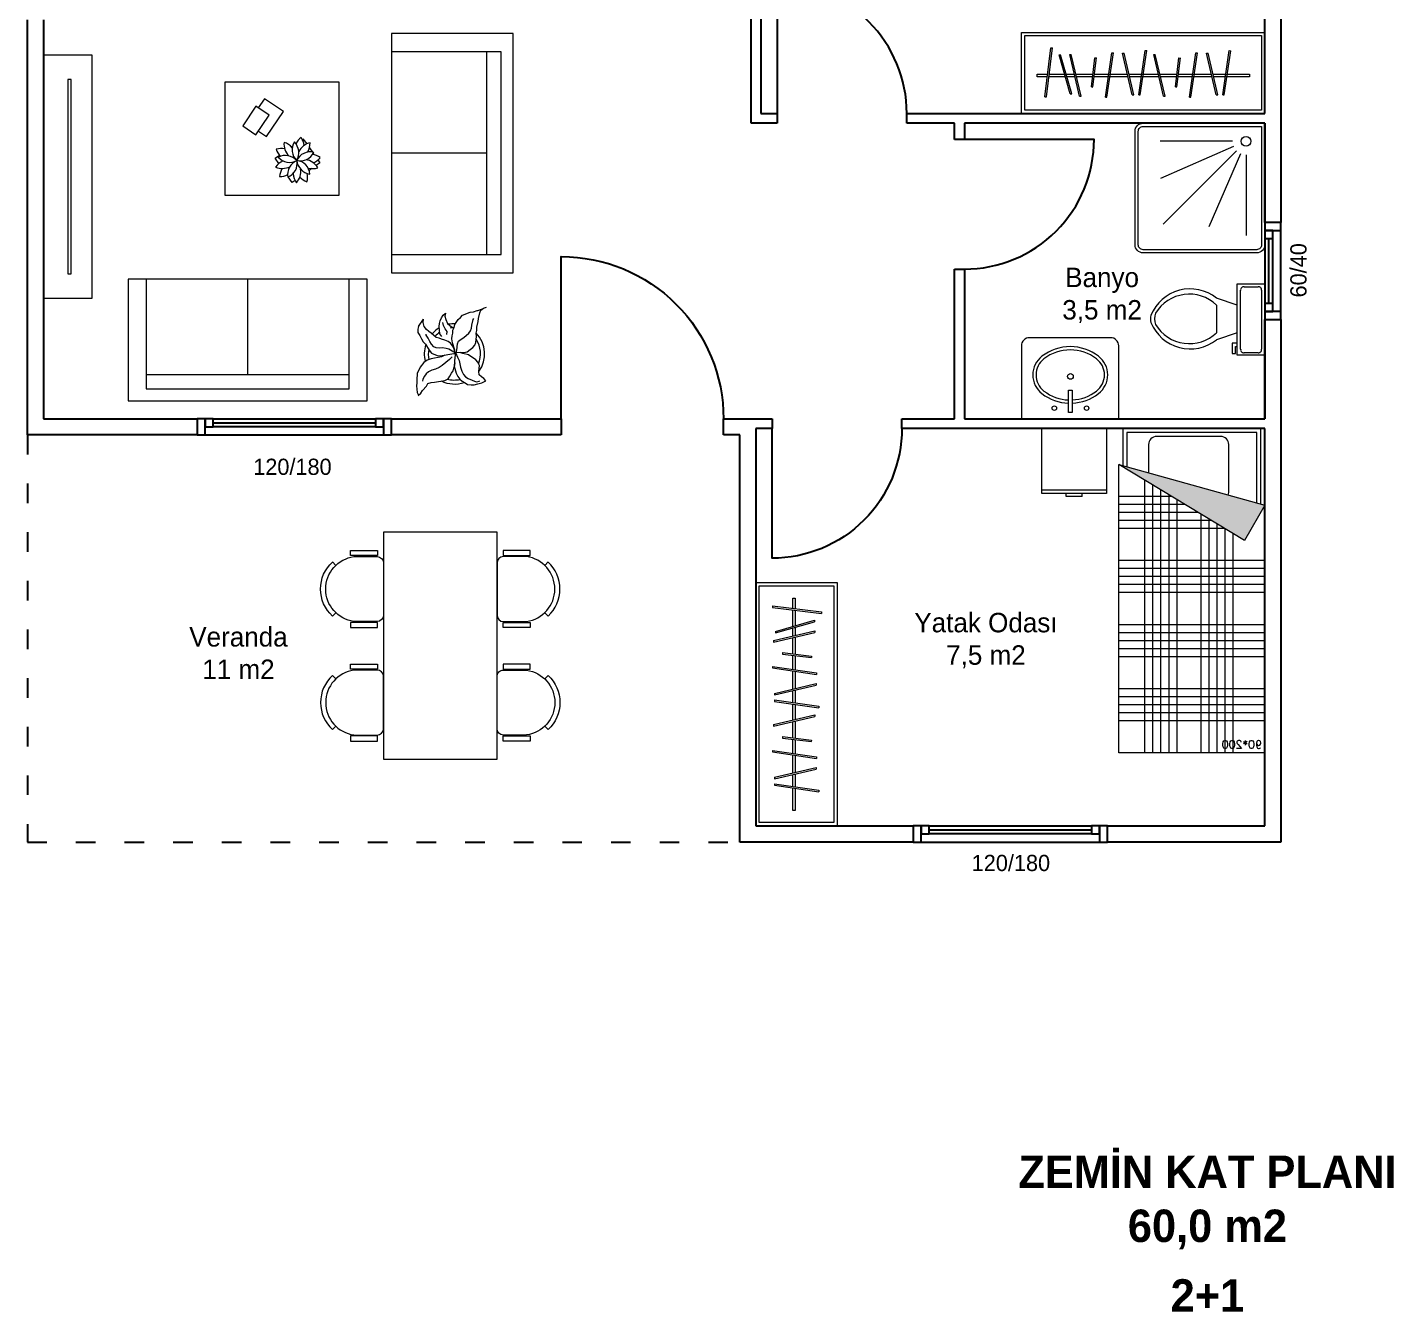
# Model space of a CAD drawing. Header units: metres. Extents: x 3929 to 4821, y 3860 to 5236.
# Drawn here: x 3978 to 4821, y 3860 to 4652 of the extents above; entities that cross this region are included whole.
import ezdxf

# ---------------------------------------------------------------- set-up
doc = ezdxf.new("R2010")
doc.units = ezdxf.units.M
doc.linetypes.add('ACAD_ISO03W100', pattern=[30, 12, -18])
doc.layers.add('Kapı', color=154, linetype='Continuous', true_color=0x0c4697)
doc.layers.add('Pencere', color=141, linetype='Continuous')
doc.layers.add('Veranda', color=31, linetype='Continuous')
doc.layers.add('tefris', color=8, linetype='Continuous', lineweight=5)
doc.layers.add('tefriş', color=8, linetype='Continuous', lineweight=0)
doc.styles.add('ROMANS', font='romans.shx')

# ---------------------------------------------------------------- blocks, each defined once
blk = doc.blocks.new('fewfe-flat-1')
at = {"layer": 'tefriş'}
for p, q in [((6.2, 30), (-14.8, 30)), ((-14.8, 30), (-14.8, 26)), ((-14.8, 26), (6.2, 26)), ((3.5, 25.3), (-14.5, 25.3)), ((6.2, 26), (6.2, 30)), ((-19.5, 20.3), (-19.5, -20.3)), ((17.7, 18.4), (20.3, 21.1)), ((17.7, -18.4), (20.3, -21.1)), ((-14.8, -26), (6.2, -26)), ((-14.8, -30), (-14.8, -26)), ((6.2, -30), (-14.8, -30)), ((-14.5, -25.3), (-7.9, -25.3)), ((-7.9, -25.3), (3.5, -25.3)), ((6.2, -26), (6.2, -30))]:
    blk.add_line(p, q, dxfattribs=at)
for centre, radius, start, end in [((-14.5, 20.3), 5, 90, 180), ((0, 0), 25.5, 277.8799, 82.1201), ((0.9, 0), 28.6, 312.6634, 47.3366), ((-14.5, -20.3), 5, 180, 270)]:
    blk.add_arc(centre, radius, start, end, dxfattribs=at)
blk = doc.blocks.new('Bed-30')
blk.add_hatch(color=252).paths.add_polyline_path([(221801.38, -153262.59), (221711.38, -153287.73), (221723.95, -153309.5)])
for p, q in [((221713.85, -153287.07), (221713.85, -153240.37)), ((221713.85, -153240.37), (221798.91, -153240.37)), ((221798.91, -153240.37), (221798.91, -153263.28)), ((221801.38, -153262.59), (221711.38, -153287.73)), ((221801.38, -153440.37), (221801.38, -153262.59)), ((221711.38, -153287.73), (221711.38, -153440.37)), ((221711.38, -153440.37), (221801.38, -153440.37))]:
    blk.add_line(p, q)
at = {"linetype": 'Continuous'}
for p, q in [((221808.91, -153240.37), (221808.91, -153280.37)), ((221848.91, -153240.37), (221808.91, -153240.37)), ((221848.91, -153280.37), (221848.91, -153240.37)), ((221808.91, -153278.37), (221848.91, -153278.37)), ((221808.91, -153280.37), (221848.91, -153280.37)), ((221823.91, -153282.37), (221823.91, -153280.37)), ((221833.91, -153282.37), (221833.91, -153280.37)), ((221823.91, -153282.37), (221833.91, -153282.37))]:
    blk.add_line(p, q, dxfattribs=at)
at = {"color": 251}
for p, q in [((221775.58, -153278.22), (221775.58, -153440.37)), ((221780.52, -153275.23), (221780.52, -153440.37)), ((221785.46, -153272.24), (221785.46, -153440.37)), ((221765.7, -153284.21), (221765.7, -153440.37)), ((221770.64, -153281.21), (221770.64, -153440.37)), ((221745.95, -153296.17), (221745.95, -153440.37)), ((221750.89, -153293.18), (221750.89, -153440.37)), ((221731.13, -153305.36), (221731.13, -153440.37)), ((221736.07, -153302.16), (221736.07, -153440.37)), ((221741.01, -153299.17), (221741.01, -153440.37))]:
    blk.add_line(p, q, dxfattribs=at)
at = {"color": 252}
for p, q in [((221760.63, -153287.28), (221801.38, -153287.28)), ((221768.78, -153282.34), (221801.38, -153282.34)), ((221744.33, -153297.16), (221801.38, -153297.16)), ((221752.48, -153292.22), (221801.38, -153292.22)), ((221736.18, -153302.1), (221801.38, -153302.1)), ((221711.38, -153321.85), (221801.38, -153321.85)), ((221711.38, -153326.79), (221801.38, -153326.79)), ((221711.38, -153331.72), (221801.38, -153331.72)), ((221711.38, -153336.66), (221801.38, -153336.66)), ((221711.38, -153341.6), (221801.38, -153341.6)), ((221711.38, -153361.35), (221801.38, -153361.35)), ((221711.38, -153366.29), (221801.38, -153366.29)), ((221711.38, -153371.23), (221801.38, -153371.23)), ((221711.38, -153376.17), (221801.38, -153376.17)), ((221711.38, -153381.11), (221801.38, -153381.11)), ((221711.38, -153400.86), (221801.38, -153400.86)), ((221711.38, -153405.8), (221801.38, -153405.8)), ((221711.38, -153410.74), (221801.38, -153410.74)), ((221711.38, -153415.68), (221801.38, -153415.68)), ((221711.38, -153420.61), (221801.38, -153420.61))]:
    blk.add_line(p, q, dxfattribs=at)
for points in [[(221716.32, -153286.41), (221716.32, -153242.84), (221796.44, -153242.84), (221796.44, -153263.97)], [(221711.38, -153287.73), (221723.95, -153309.5), (221801.38, -153262.59)]]:
    blk.add_lwpolyline(points)
blk.add_lwpolyline([(221733.86, -153281.45, -0.081443), (221733.6, -153279.87), (221733.6, -153250.24, -0.414214), (221738.54, -153245.3), (221778.05, -153245.3, -0.414214), (221782.99, -153250.24), (221782.99, -153267.73)], format="xyb")
at = {"layer": 'Defpoints', "linetype": 'Continuous', "style": 'ROMANS'}
blk.add_text('90*200', height=4.987, dxfattribs=at).set_placement((221713.13, -153437.69))
blk = doc.blocks.new('tjykuıku')
at = {"layer": 'tefris', "lineweight": 0}
for p, q in [((5407.15, 6429.36), (5376.94, 6425.68)), ((5407.15, 6428.44), (5376.94, 6424.76)), ((5405.31, 6413.7), (5381.23, 6420.61)), ((5405.31, 6412.78), (5381.23, 6419.69)), ((5406.69, 6408.02), (5381.08, 6414.01)), ((5406.69, 6407.1), (5381.08, 6413.09)), ((5401.02, 6400.66), (5383.23, 6398.51)), ((5401.02, 6399.74), (5383.23, 6397.59)), ((5407.3, 6392.06), (5380.01, 6388.07)), ((5407.3, 6391.14), (5380.01, 6387.15)), ((5405.92, 6375.49), (5380.31, 6381.47)), ((5405.92, 6374.56), (5380.31, 6380.55)), ((5405.92, 6371.49), (5378.63, 6367.5)), ((5405.92, 6370.57), (5378.63, 6366.58)), ((5406.69, 6356.25), (5381.08, 6362.24)), ((5406.69, 6355.33), (5381.08, 6361.31)), ((5401.02, 6348.88), (5383.23, 6346.73)), ((5401.02, 6347.96), (5383.23, 6345.81)), ((5407.3, 6340.29), (5380.01, 6336.3)), ((5407.3, 6339.37), (5380.01, 6335.37)), ((5405.92, 6323.71), (5380.31, 6329.7)), ((5405.92, 6322.79), (5380.31, 6328.77)), ((5405.92, 6319.72), (5378.63, 6315.73)), ((5405.92, 6318.8), (5378.76, 6314.83))]:
    blk.add_line(p, q, dxfattribs=at)
at = {"layer": 'tefris', "lineweight": 0, "ltscale": 50}
for p, q in [((5407.15, 6429.36), (5407.15, 6428.44)), ((5376.94, 6425.68), (5377.05, 6424.77)), ((5381.23, 6420.61), (5381.23, 6419.69)), ((5381.08, 6414.01), (5381.08, 6413.09)), ((5405.31, 6413.7), (5405.31, 6412.78)), ((5406.69, 6408.02), (5406.69, 6407.1)), ((5383.23, 6398.51), (5383.23, 6397.59)), ((5401.02, 6400.66), (5401.13, 6399.75)), ((5380.01, 6388.07), (5380.01, 6387.15)), ((5407.3, 6392.06), (5407.3, 6391.14)), ((5380.31, 6381.47), (5380.31, 6380.55)), ((5405.92, 6375.49), (5405.92, 6374.56)), ((5405.92, 6371.49), (5405.92, 6370.57)), ((5378.63, 6367.5), (5378.63, 6366.58)), ((5381.08, 6362.24), (5381.08, 6361.31)), ((5406.69, 6356.25), (5406.69, 6355.33)), ((5383.23, 6346.73), (5383.34, 6345.82)), ((5401.02, 6348.88), (5401.02, 6347.96)), ((5380.01, 6336.3), (5380.14, 6335.39)), ((5407.3, 6340.29), (5407.3, 6339.37)), ((5380.31, 6329.7), (5380.31, 6328.77)), ((5405.92, 6323.71), (5405.92, 6322.79)), ((5405.92, 6319.72), (5405.92, 6318.8)), ((5378.63, 6315.73), (5378.76, 6314.83))]:
    blk.add_line(p, q, dxfattribs=at)
at = {"layer": 'tefris'}
for points in [[(5417.45, 6293.81), (5417.45, 6443.81), (5367.45, 6443.81), (5367.45, 6293.81)], [(5415.45, 6295.81), (5415.45, 6441.81), (5369.45, 6441.81), (5369.45, 6295.81)]]:
    blk.add_lwpolyline(points, close=True, dxfattribs=at)
at = {"layer": 'tefris', "lineweight": 0}
for points in [[(5394.79, 6427.85), (5394.79, 6434.11), (5393.27, 6434.11), (5393.27, 6427.67)], [(5393.27, 6426.75), (5393.27, 6417.16)], [(5394.79, 6416.72), (5394.79, 6426.93)], [(5393.27, 6416.24), (5393.27, 6411.16)], [(5394.79, 6410.81), (5394.79, 6415.8)], [(5393.27, 6410.24), (5393.27, 6399.72)], [(5394.79, 6399.91), (5394.79, 6409.89)], [(5393.27, 6398.8), (5393.27, 6390.01)], [(5394.79, 6390.23), (5394.79, 6398.98)], [(5393.27, 6389.09), (5393.27, 6378.44)], [(5394.79, 6378.09), (5394.79, 6389.31)], [(5393.27, 6377.52), (5393.27, 6369.64)], [(5394.79, 6369.87), (5394.79, 6377.17)], [(5393.27, 6368.72), (5393.27, 6359.39)], [(5394.79, 6359.03), (5394.79, 6368.95)], [(5393.27, 6358.47), (5393.27, 6347.95)], [(5394.79, 6348.13), (5394.79, 6358.11)], [(5393.27, 6347.02), (5393.27, 6338.23)], [(5394.79, 6338.46), (5394.79, 6347.21)], [(5393.27, 6337.31), (5393.27, 6326.67)], [(5394.79, 6326.31), (5394.79, 6337.54)], [(5393.27, 6325.75), (5393.27, 6317.87)], [(5394.79, 6318.09), (5394.79, 6325.39)], [(5393.27, 6316.95), (5393.27, 6303.27), (5394.79, 6303.27), (5394.79, 6317.17)]]:
    blk.add_lwpolyline(points, dxfattribs=at)
blk = doc.blocks.new('hhnty4hty')
at = {"layer": 'tefris', "lineweight": 0}
for p, q in [((5238.32, 6743.36), (5234.64, 6773.57)), ((5239.25, 6743.36), (5235.56, 6773.57)), ((5128.68, 6744.58), (5124.71, 6771.75)), ((5129.6, 6744.58), (5125.61, 6771.88)), ((5132.67, 6744.58), (5138.66, 6770.19)), ((5133.59, 6744.58), (5139.58, 6770.19)), ((5149.25, 6743.2), (5145.26, 6770.5)), ((5150.17, 6743.2), (5146.18, 6770.5)), ((5157.85, 6749.49), (5155.7, 6767.28)), ((5158.77, 6749.49), (5156.62, 6767.28)), ((5165.21, 6743.82), (5171.2, 6769.43)), ((5166.13, 6743.82), (5172.12, 6769.43)), ((5180.46, 6744.58), (5176.47, 6771.88)), ((5181.38, 6744.58), (5177.39, 6771.88)), ((5184.45, 6744.58), (5190.44, 6770.19)), ((5185.37, 6744.58), (5191.36, 6770.19)), ((5201.03, 6743.2), (5197.04, 6770.5)), ((5201.95, 6743.2), (5197.96, 6770.5)), ((5209.62, 6749.49), (5207.47, 6767.28)), ((5210.54, 6749.49), (5208.39, 6767.28)), ((5216.99, 6743.82), (5222.98, 6769.43)), ((5217.91, 6743.82), (5223.9, 6769.43)), ((5222.67, 6745.2), (5229.58, 6769.27)), ((5223.59, 6745.2), (5230.5, 6769.27))]:
    blk.add_line(p, q, dxfattribs=at)
at = {"layer": 'tefris', "lineweight": 0, "ltscale": 50}
for p, q in [((5235.56, 6773.57), (5234.65, 6773.46)), ((5125.61, 6771.88), (5124.71, 6771.75)), ((5139.58, 6770.19), (5138.66, 6770.19)), ((5146.18, 6770.5), (5145.28, 6770.37)), ((5156.62, 6767.28), (5155.71, 6767.17)), ((5172.12, 6769.43), (5171.2, 6769.43)), ((5177.39, 6771.88), (5176.47, 6771.88)), ((5191.36, 6770.19), (5190.44, 6770.19)), ((5197.96, 6770.5), (5197.04, 6770.5)), ((5208.39, 6767.28), (5207.47, 6767.28)), ((5223.9, 6769.43), (5222.98, 6769.43)), ((5230.5, 6769.27), (5229.58, 6769.27)), ((5158.77, 6749.49), (5157.85, 6749.49)), ((5210.54, 6749.49), (5209.64, 6749.38)), ((5129.6, 6744.58), (5128.68, 6744.58)), ((5133.59, 6744.58), (5132.67, 6744.58)), ((5150.17, 6743.2), (5149.25, 6743.2)), ((5166.13, 6743.82), (5165.21, 6743.82)), ((5181.38, 6744.58), (5180.46, 6744.58)), ((5185.37, 6744.58), (5184.45, 6744.58)), ((5201.95, 6743.2), (5201.03, 6743.2)), ((5217.91, 6743.82), (5216.99, 6743.82)), ((5223.59, 6745.2), (5222.67, 6745.2)), ((5239.25, 6743.36), (5238.32, 6743.36))]:
    blk.add_line(p, q, dxfattribs=at)
at = {"layer": 'tefris'}
for points in [[(5103.7, 6733.06), (5253.7, 6733.06), (5253.7, 6783.06), (5103.7, 6783.06)], [(5105.7, 6735.06), (5251.7, 6735.06), (5251.7, 6781.06), (5105.7, 6781.06)]]:
    blk.add_lwpolyline(points, close=True, dxfattribs=at)
at = {"layer": 'tefris', "lineweight": 0}
for points in [[(5126.83, 6757.24), (5113.16, 6757.24), (5113.16, 6755.72), (5127.05, 6755.72)], [(5135.63, 6757.24), (5127.75, 6757.24)], [(5147.2, 6757.24), (5136.55, 6757.24)], [(5156.91, 6757.24), (5148.12, 6757.24)], [(5168.35, 6757.24), (5157.83, 6757.24)], [(5178.61, 6757.24), (5169.27, 6757.24)], [(5187.41, 6757.24), (5179.53, 6757.24)], [(5198.97, 6757.24), (5188.33, 6757.24)], [(5208.69, 6757.24), (5199.9, 6757.24)], [(5220.13, 6757.24), (5209.61, 6757.24)], [(5226.12, 6757.24), (5221.05, 6757.24)], [(5236.63, 6757.24), (5227.04, 6757.24)], [(5237.74, 6755.72), (5243.99, 6755.72), (5243.99, 6757.24), (5237.55, 6757.24)], [(5127.98, 6755.72), (5135.28, 6755.72)], [(5136.2, 6755.72), (5147.42, 6755.72)], [(5148.34, 6755.72), (5157.09, 6755.72)], [(5158.01, 6755.72), (5168, 6755.72)], [(5168.92, 6755.72), (5178.83, 6755.72)], [(5179.75, 6755.72), (5187.05, 6755.72)], [(5187.97, 6755.72), (5199.2, 6755.72)], [(5200.12, 6755.72), (5208.87, 6755.72)], [(5209.79, 6755.72), (5219.77, 6755.72)], [(5220.69, 6755.72), (5225.69, 6755.72)], [(5226.61, 6755.72), (5236.82, 6755.72)]]:
    blk.add_lwpolyline(points, dxfattribs=at)
blk = doc.blocks.new('saksı masa')
at = {"lineweight": 0, "elevation": 51.05}
for points in [[(42694.75, -80314.18), (42694.75, -80310.89), (42697.47, -80310.89)], [(42704.69, -80310.89), (42705.39, -80310.89)], [(42707.48, -80310.89), (42707.68, -80310.89)], [(42711.37, -80310.89), (42711.83, -80310.89), (42711.83, -80314.14)], [(42694.75, -80321.82), (42694.75, -80321.17)], [(42696.49, -80325.76), (42694.75, -80325.76), (42694.75, -80322.39)], [(42711.83, -80316.55), (42711.83, -80319.15)], [(42711.83, -80319.94), (42711.83, -80320.88)], [(42706.79, -80325.76), (42705.15, -80325.76)], [(42711.83, -80323.95), (42711.83, -80325.76), (42709.54, -80325.76)]]:
    blk.add_lwpolyline(points, dxfattribs=at)
at = {"linetype": 'ByBlock', "lineweight": 0}
for centre, radius, start, end in [((42704.6, -80309.85, 51.05), 7.21, 160.75243, 194.49137), ((42693.42, -80318.19, 51.05), 11.57, 46.64859, 67.78949), ((42709.49, -80312.53, 51.05), 8.58, 139.39871, 188.8676), ((42695.53, -80312.53, 51.05), 9.31, 6.50685, 36.8699), ((42695.37, -80323.47, 51.05), 9.31, 78.50685, 108.8699), ((42699.68, -80310.19, 51.05), 8.58, 211.3987, 260.8676), ((42703.62, -80310.85, 51.05), 7.29, 183.75273, 264.95532), ((42695.13, -80319.14, 51.05), 7.91, 7.48413, 81.22392), ((42710.08, -80316.48, 51.05), 7.29, 111.75273, 192.95532), ((42699.57, -80310.97, 51.05), 7.91, 295.48413, 9.22392), ((42710.3, -80322.58, 51.05), 8.58, 67.3987, 116.8676), ((42711.33, -80317.1, 51.05), 7.21, 88.75243, 122.49137), ((42705.99, -80309.31, 51.05), 9.31, 294.50685, 324.8699), ((42699.95, -80309.05, 51.05), 11.57, 334.64859, 355.78948), ((42700.09, -80327.22, 51.05), 11.57, 118.64859, 139.78948), ((42695.62, -80314.01, 51.05), 7.21, 232.75243, 266.49137), ((42701.53, -80325.89, 51.05), 7.91, 79.48413, 153.22392), ((42696.27, -80315.26, 51.05), 7.29, 255.75273, 336.95532), ((42705.72, -80327, 51.05), 9.31, 150.50685, 180.8699), ((42709.93, -80321.89, 51.05), 7.91, 151.48413, 225.22392), ((42706.73, -80324.36, 51.05), 7.29, 39.75273, 120.95532), ((42708.71, -80312.67, 51.05), 7.91, 223.48413, 297.22392), ((42698.19, -80323.61, 51.05), 7.29, 327.75273, 48.95532), ((42700.99, -80326.46, 51.05), 8.58, 355.3987, 44.8676), ((42706.52, -80325.75, 51.05), 7.21, 16.75243, 50.49137), ((42694.42, -80318.8, 51.05), 8.58, 283.3987, 332.8676), ((42710.75, -80323.67, 51.05), 11.57, 190.64859, 211.78949), ((42696.81, -80323.84, 51.05), 7.21, 304.75243, 338.49137), ((42712.28, -80318.25, 51.05), 9.31, 222.50685, 252.8699), ((42710.66, -80312.44, 51.05), 11.57, 262.64859, 283.78949)]:
    blk.add_arc(centre, radius, start, end, dxfattribs=at)
blk = doc.blocks.new('bdvxxvxv')
at = {"layer": 'tefris'}
blk.add_lwpolyline([(0, 0), (0, -70), (-70, -70), (-70, 0)], close=True, dxfattribs=at)
at = {"layer": 'tefris', "lineweight": 0}
blk.add_lwpolyline([(-42.93, -20.54), (-51.11, -14.99), (-59.28, -27.02), (-51.1, -32.57)], close=True, dxfattribs=at)
blk.add_lwpolyline([(-49.57, -30.31), (-44.7, -33.61), (-34.23, -18.18), (-45.81, -10.32), (-49.65, -15.98)], dxfattribs=at)
at = {"layer": 'tefris', "lineweight": 0, "xscale": 1.224867259940718, "yscale": 1.224867259940718, "zscale": 1.224867259940718, "rotation": 35.0720247064212}
blk.add_blockref('saksı masa', (-99363.46, 50412.92, -62.52), dxfattribs=at)

msp = doc.modelspace()

# ---------------------------------------------------------------- linework, layer by layer
at = {"lineweight": 25}
for p, q in [((4424.32, 4592.76), (4424.32, 4902.51)), ((4430.32, 4902.51), (4430.32, 4598.76)), ((4741.07, 4598.76), (4741.07, 4690.63)), ((4751.07, 4690.63), (4751.07, 4531.63)), ((3978.07, 4400.51), (3978.07, 4656.51)), ((3988.07, 4656.51), (3988.07, 4410.51)), ((4440.32, 4592.76), (4424.32, 4592.76)), ((4430.32, 4598.76), (4440.32, 4598.76)), ((4440.32, 4598.76), (4440.32, 4592.76)), ((4520.32, 4592.76), (4520.32, 4598.76)), ((4520.32, 4598.76), (4549.82, 4598.76)), ((4549.82, 4592.76), (4520.32, 4592.76)), ((4549.82, 4598.76), (4741.07, 4598.76)), ((4549.82, 4582.76), (4549.82, 4592.76)), ((4741.07, 4592.76), (4555.82, 4592.76)), ((4555.82, 4592.76), (4555.82, 4582.76)), ((4741.07, 4592.76), (4741.07, 4531.63)), ((4741.07, 4531.63), (4741.07, 4592.76)), ((4555.82, 4582.76), (4549.82, 4582.76)), ((4751.07, 4531.63), (4741.07, 4531.63)), ((4549.82, 4410.51), (4549.82, 4502.76)), ((4549.82, 4502.76), (4555.82, 4502.76)), ((4555.82, 4502.76), (4555.82, 4410.51)), ((4741.07, 4471.63), (4751.07, 4471.63)), ((4741.07, 4410.51), (4741.07, 4471.63)), ((4741.07, 4471.63), (4741.07, 4410.51)), ((4751.07, 4471.63), (4751.07, 4149.51)), ((3988.07, 4410.51), (4082.69, 4410.51)), ((4082.69, 4410.51), (4082.69, 4400.51)), ((4202.69, 4400.51), (4202.69, 4410.51)), ((4202.69, 4410.51), (4307.32, 4410.51)), ((4307.32, 4410.51), (4307.32, 4400.51)), ((4407.32, 4400.51), (4407.32, 4410.51)), ((4417.32, 4410.51), (4437.32, 4410.51)), ((4437.32, 4410.51), (4437.32, 4404.51)), ((4517.32, 4404.51), (4517.32, 4410.51)), ((4517.32, 4410.51), (4549.82, 4410.51)), ((4555.82, 4410.51), (4741.07, 4410.51)), ((4082.69, 4400.51), (3978.07, 4400.51)), ((4307.32, 4400.51), (4202.69, 4400.51)), ((4417.32, 4400.51), (4407.32, 4400.51)), ((4417.32, 4149.51), (4417.32, 4400.51)), ((4437.32, 4404.51), (4427.32, 4404.51)), ((4427.32, 4404.51), (4427.32, 4159.51)), ((4741.07, 4404.51), (4517.32, 4404.51)), ((4741.07, 4159.51), (4741.07, 4404.51)), ((4427.32, 4159.51), (4524.19, 4159.51)), ((4524.19, 4159.51), (4524.19, 4149.51)), ((4644.19, 4149.51), (4644.19, 4159.51)), ((4644.19, 4159.51), (4741.07, 4159.51)), ((4524.19, 4149.51), (4417.32, 4149.51)), ((4751.07, 4149.51), (4644.19, 4149.51))]:
    msp.add_line(p, q, dxfattribs=at)
msp.add_line((4407.32, 4410.51), (4417.32, 4410.51))
at = {"layer": 'Kapı'}
for points in [[(4520.32, 4598.76, 0.414214), (4440.32, 4678.76), (4440.32, 4598.76)], [(4555.82, 4502.76, 0.414214), (4635.82, 4582.76), (4555.82, 4582.76)], [(4307.32, 4410.51), (4307.32, 4510.51, -0.414214), (4407.32, 4410.51)], [(4517.32, 4404.51, -0.414214), (4437.32, 4324.51), (4437.32, 4404.51)]]:
    msp.add_lwpolyline(points, format="xyb", dxfattribs=at)
at = {"layer": 'Pencere'}
for p, q in [((4751.07, 4476.63), (4751.07, 4526.63)), ((4741.07, 4521.63), (4741.07, 4481.63)), ((4743.57, 4481.63), (4743.57, 4521.63)), ((4746.07, 4481.63), (4746.07, 4521.63)), ((4092.69, 4410.51), (4192.69, 4410.51)), ((4092.69, 4408.01), (4192.69, 4408.01)), ((4087.69, 4400.51), (4197.69, 4400.51)), ((4192.69, 4405.51), (4092.69, 4405.51)), ((4534.19, 4159.51), (4634.19, 4159.51)), ((4534.19, 4157.01), (4634.19, 4157.01)), ((4634.19, 4154.51), (4534.19, 4154.51)), ((4529.19, 4149.51), (4639.19, 4149.51))]:
    msp.add_line(p, q, dxfattribs=at)
for points in [[(4751.07, 4526.63), (4751.07, 4531.63), (4741.07, 4531.63), (4741.07, 4526.63), (4751.07, 4526.63)], [(4741.07, 4521.63), (4746.07, 4521.63), (4746.07, 4526.63), (4741.07, 4526.63), (4741.07, 4521.63)], [(4741.07, 4476.63), (4746.07, 4476.63), (4746.07, 4481.63), (4741.07, 4481.63), (4741.07, 4476.63)], [(4751.07, 4471.63), (4751.07, 4476.63), (4741.07, 4476.63), (4741.07, 4471.63), (4751.07, 4471.63)], [(4082.69, 4400.51), (4087.69, 4400.51), (4087.69, 4410.51), (4082.69, 4410.51), (4082.69, 4400.51)], [(4087.69, 4410.51), (4087.69, 4405.51), (4092.69, 4405.51), (4092.69, 4410.51), (4087.69, 4410.51)], [(4192.69, 4410.51), (4192.69, 4405.51), (4197.69, 4405.51), (4197.69, 4410.51), (4192.69, 4410.51)], [(4197.69, 4400.51), (4202.69, 4400.51), (4202.69, 4410.51), (4197.69, 4410.51), (4197.69, 4400.51)], [(4524.19, 4149.51), (4529.19, 4149.51), (4529.19, 4159.51), (4524.19, 4159.51), (4524.19, 4149.51)], [(4529.19, 4159.51), (4529.19, 4154.51), (4534.19, 4154.51), (4534.19, 4159.51), (4529.19, 4159.51)], [(4634.19, 4159.51), (4634.19, 4154.51), (4639.19, 4154.51), (4639.19, 4159.51), (4634.19, 4159.51)], [(4639.19, 4149.51), (4644.19, 4149.51), (4644.19, 4159.51), (4639.19, 4159.51), (4639.19, 4149.51)]]:
    msp.add_lwpolyline(points, dxfattribs=at)
at = {"layer": 'tefris'}
for p, q in [((4728.34, 4491.84), (4736.9, 4491.84)), ((4724.07, 4480.64), (4711.23, 4484.92)), ((4711.23, 4480.64), (4711.23, 4463.53)), ((4219.18, 4467.4), (4222.39, 4471.82)), ((4724.07, 4463.53), (4711.23, 4459.26)), ((4720.86, 4457.12), (4720.86, 4450.7)), ((4724.07, 4457.12), (4720.86, 4457.12)), ((4720.86, 4450.7), (4723, 4450.7)), ((4723, 4450.7), (4723, 4454.98)), ((4723, 4454.98), (4724.07, 4454.98))]:
    msp.add_line(p, q, dxfattribs=at)
at = {"layer": 'tefris', "lineweight": 0}
for p, q in [((4219.18, 4467.4), (4218.75, 4465.66)), ((4218.75, 4465.66), (4218.85, 4463.67)), ((4222.23, 4469.96), (4222.39, 4471.82)), ((4222.76, 4467.46), (4222.23, 4469.96)), ((4224.19, 4465.55), (4222.76, 4467.46)), ((4225.59, 4464.3), (4224.19, 4465.55)), ((4218.85, 4463.67), (4220.01, 4461.88)), ((4220.01, 4461.88), (4221.05, 4459.81)), ((4221.05, 4459.81), (4222.21, 4458.02)), ((4222.21, 4458.02), (4223.49, 4456.49)), ((4227.1, 4463.32), (4225.59, 4464.3)), ((4228.77, 4461.95), (4227.1, 4463.32)), ((4230.16, 4460.7), (4228.77, 4461.95)), ((4231.91, 4460.26), (4230.16, 4460.7)), ((4233.54, 4459.56), (4231.91, 4460.26)), ((4235.56, 4459), (4233.54, 4459.56)), ((4237.47, 4458.18), (4235.56, 4459)), ((4238.98, 4457.2), (4237.47, 4458.18)), ((4240.14, 4455.4), (4238.98, 4457.2)), ((4223.49, 4456.49), (4225.81, 4452.9)), ((4225.81, 4452.9), (4227.24, 4450.99)), ((4227.24, 4450.99), (4230.77, 4449.46)), ((4230.77, 4449.46), (4232.64, 4449.29)), ((4232.64, 4449.29), (4241.05, 4450.81)), ((4241.18, 4453.33), (4240.14, 4455.4)), ((4241.05, 4450.81), (4241.71, 4450.84)), ((4241.83, 4451.12), (4241.18, 4453.33))]:
    msp.add_line(p, q, dxfattribs=at)
at = {"layer": 'tefris'}
for points in [[(4005.07, 4499.78), (4005.07, 4619.78), (4003.07, 4619.78), (4003.07, 4499.78)], [(4724.07, 4493.63), (4741.07, 4493.63), (4741.07, 4449.63), (4724.07, 4449.63)], [(4620.07, 4414.42), (4620.07, 4428.14), (4622.35, 4428.14), (4622.35, 4414.42)]]:
    msp.add_lwpolyline(points, close=True, dxfattribs=at)
for points in [[(4661.07, 4517.76), (4661.07, 4587.76, -0.414214), (4666.07, 4592.76), (4741.07, 4592.76), (4741.07, 4517.76, -0.414214), (4736.07, 4512.76), (4666.07, 4512.76, -0.414214)], [(4663.07, 4517.76), (4663.07, 4587.76, -0.414214), (4666.07, 4590.76), (4739.07, 4590.76), (4739.07, 4517.76, -0.414214), (4736.07, 4514.76), (4666.07, 4514.76, -0.414214)], [(4645.99, 4460.5), (4595.99, 4460.5, 0.414214), (4590.99, 4455.5), (4590.99, 4410.5), (4650.99, 4410.5), (4650.99, 4455.5, 0.414214)]]:
    msp.add_lwpolyline(points, format="xyb", close=True, dxfattribs=at)
for points in [[(4721.19, 4581.61), (4676.64, 4581.61)], [(4721.88, 4578.29), (4676.7, 4558.64)], [(4723.63, 4575.72), (4678.38, 4530.47)], [(4726.19, 4573.97), (4706.55, 4528.79)], [(4729.52, 4573.28), (4729.52, 4523.42)], [(4726.2, 4453.34), (4726.2, 4489.7)], [(4739.04, 4489.7), (4739.04, 4453.34)], [(4736.9, 4451.2), (4728.34, 4451.2)]]:
    msp.add_lwpolyline(points, dxfattribs=at)
at = {"layer": 'tefris', "lineweight": 0}
for points in [[(4233.59, 4461.15), (4232.43, 4462.95), (4232.17, 4465.32), (4232.06, 4467.3), (4232.22, 4469.17), (4232.66, 4470.92), (4233.49, 4472.82), (4234.46, 4474.33), (4235.99, 4475.61), (4235.55, 4473.86), (4236.2, 4471.64), (4237.13, 4469.3), (4238.52, 4468.05), (4240.04, 4467.07), (4240.31, 4466.95)], [(4241.71, 4450.84), (4241.61, 4452.83), (4240.3, 4457.27), (4239.77, 4459.76), (4239.93, 4461.62), (4240.37, 4463.37), (4240.53, 4465.24), (4241.24, 4466.87), (4241.68, 4468.62), (4243.63, 4471.64), (4245.16, 4472.92), (4246.41, 4474.31), (4251.09, 4476.15), (4253.19, 4476.53), (4255.41, 4477.18), (4255.8, 4477.34)], [(4245.14, 4451.29), (4247.12, 4451.4), (4249.23, 4451.78), (4251.14, 4453.21), (4252.66, 4454.48), (4253.91, 4455.88), (4254.62, 4457.51), (4254.95, 4461.24), (4254.84, 4463.22), (4255.28, 4464.97), (4255.17, 4466.96), (4256.04, 4470.45), (4256.21, 4472.32), (4257.08, 4475.81), (4257.78, 4477.44), (4259.31, 4478.72), (4261.14, 4479.22)], [(4255.8, 4477.34), (4258.02, 4477.99), (4258.41, 4478.14)], [(4236.71, 4462.38), (4236.87, 4464.25), (4235.71, 4466.04), (4234.67, 4468.11), (4234.17, 4469.94)], [(4242.49, 4451.15), (4242.93, 4452.9), (4243.26, 4456.63), (4243.96, 4458.26), (4245.49, 4459.54), (4247.28, 4460.69), (4250.33, 4463.25), (4251.31, 4464.76), (4252.02, 4466.39), (4252.18, 4468.25), (4253.05, 4471.75), (4253.29, 4472.29)], [(4241.02, 4451.47), (4237.99, 4453.43), (4236.24, 4453.86), (4234.1, 4454.15), (4232.12, 4454.04), (4230.25, 4454.21), (4228.62, 4454.91), (4227.34, 4456.44), (4226.18, 4458.23), (4225.14, 4460.3), (4223.98, 4462.09), (4223.95, 4462.75)], [(4235.41, 4449.71), (4233.34, 4448.67), (4227.03, 4447.53), (4224.69, 4446.61), (4222.51, 4445.3), (4220.28, 4442.39), (4218.51, 4438.32), (4218.18, 4434.59), (4218.29, 4432.6), (4218.12, 4430.74), (4218.34, 4426.77), (4219.23, 4425.09)], [(4240.11, 4448.63), (4238.47, 4447.09), (4233.9, 4443.26), (4232.1, 4442.1), (4229.77, 4441.18), (4227.54, 4440.53), (4225.48, 4439.49), (4223.96, 4438.21), (4222.98, 4436.7), (4221.88, 4434.92), (4221.68, 4433.71)], [(4241.99, 4450.73), (4241.7, 4448.59), (4241.21, 4442.99), (4242.52, 4438.55), (4243.56, 4436.48), (4244.83, 4434.96), (4246.23, 4433.71), (4248.01, 4432.61), (4249.53, 4431.63), (4251.67, 4431.35), (4253.65, 4431.46), (4255.87, 4432.11), (4258.36, 4432.64), (4260.43, 4433.68), (4260.82, 4433.83)], [(4260.82, 4433.83), (4259.54, 4435.36), (4258.03, 4436.33), (4256.64, 4437.59), (4256.53, 4439.57), (4256.86, 4443.3), (4255.81, 4445.37), (4254.54, 4446.89), (4250, 4449.83), (4246.5, 4450.7), (4244.87, 4451.41), (4242.49, 4451.15), (4241.44, 4450.96)], [(4242.38, 4450.88), (4243.3, 4448.54), (4244.34, 4446.47), (4245.1, 4442.27), (4246.02, 4439.93), (4247.07, 4437.87), (4248.34, 4436.34), (4249.86, 4435.36), (4254.75, 4433.24), (4256.85, 4433.62), (4256.97, 4433.89)], [(4219.11, 4424.82), (4220.75, 4426.37), (4221.73, 4427.88), (4224.23, 4430.67), (4224.94, 4432.3), (4227.16, 4432.95), (4229.15, 4433.05), (4235.45, 4434.19), (4237.52, 4435.23), (4238.5, 4436.74), (4239.6, 4438.53), (4240.58, 4440.04), (4241.01, 4441.79), (4241.57, 4443.8), (4241.77, 4445.01)]]:
    msp.add_lwpolyline(points, dxfattribs=at)
at = {"layer": 'tefris'}
for points in [[(4622.35, 4420.13, 0.154394), (4638.56, 4426.02, 0.232963), (4644.23, 4437.54, 0.232963), (4638.56, 4449.05, 0.165299), (4621.13, 4454.97, 0.165299), (4603.7, 4449.05, 0.232963), (4598.03, 4437.54, 0.232963), (4603.7, 4426.02, 0.155826), (4620.07, 4420.12)], [(4622.26, 4422.12, 0.154394), (4637.34, 4427.61, 0.232963), (4642.23, 4437.54, 0.232963), (4637.34, 4447.46, 0.165299), (4621.13, 4452.97, 0.165299), (4604.92, 4447.46, 0.232963), (4600.03, 4437.54, 0.232963), (4604.92, 4427.61, 0.155826), (4620.15, 4422.12, 0.155826)]]:
    msp.add_lwpolyline(points, format="xyb", dxfattribs=at)
for centre, radius in [((4729.52, 4581.61), 3.03), ((4621.25, 4436.64), 1.77), ((4611.32, 4417.03), 1.35), ((4631.18, 4417.03), 1.35)]:
    msp.add_circle(centre, radius, dxfattribs=at)
for centre, radius, start, end in [((4695.02, 4464.56), 26.03, 51.46921, 157.97149), ((4728.08, 4489.97), 1.89, 81.86982, 188.13002), ((4737.17, 4489.97), 1.89, 351.86982, 98.13002), ((4694.51, 4463.11), 24.23, 46.36783, 148.94691), ((4679.15, 4472.09), 8.55, 164.86045, 195.13939), ((4681.56, 4472.09), 8.55, 155.73174, 204.26809), ((4695.02, 4479.61), 26.03, 202.02848, 308.53081), ((4694.51, 4481.07), 24.23, 211.05309, 313.63219), ((4728.08, 4453.07), 1.89, 171.86982, 278.13002), ((4737.17, 4453.07), 1.89, 261.86982, 8.13002)]:
    msp.add_arc(centre, radius, start, end, dxfattribs=at)
at = {"layer": 'tefris', "lineweight": 0}
for radius, start, end in [(18.59, 120.0853, 138.00229), (18.59, 88.24377, 101.37646), (16.11, 91.00727, 99.15731), (16.11, 124.32109, 137.12039), (16.11, 337.60024, 33.86539), (18.59, 324.42206, 43.63902), (18.59, 162.31329, 194.53986), (16.11, 170.01573, 192.56381), (18.59, 244.04334, 289.03405), (16.11, 254.32995, 282.86772)]:
    msp.add_arc((4241.42, 4450.51), radius, start, end, dxfattribs=at)
at = {"layer": 'tefriş'}
for p, q in [((4277.69, 4648.01), (4202.69, 4648.01)), ((4202.69, 4648.01), (4202.69, 4636.76)), ((4277.69, 4500.51), (4277.69, 4648.01)), ((4261.44, 4636.76), (4202.69, 4636.76)), ((4202.69, 4636.76), (4202.69, 4500.51)), ((4270.19, 4636.76), (4202.69, 4636.76)), ((4261.44, 4511.76), (4261.44, 4636.76)), ((4270.19, 4511.76), (4270.19, 4636.76)), ((4261.44, 4574.26), (4202.69, 4574.26)), ((4202.69, 4511.76), (4270.19, 4511.76)), ((4202.69, 4500.51), (4277.69, 4500.51)), ((4176.44, 4496.51), (4040.19, 4496.51)), ((4040.19, 4496.51), (4040.19, 4421.51)), ((4051.44, 4496.51), (4051.44, 4429.01)), ((4113.94, 4437.76), (4113.94, 4496.51)), ((4176.44, 4437.76), (4176.44, 4496.51)), ((4187.69, 4496.51), (4176.44, 4496.51)), ((4176.44, 4429.01), (4176.44, 4496.51)), ((4187.69, 4421.51), (4187.69, 4496.51)), ((4051.44, 4437.76), (4176.44, 4437.76)), ((4051.44, 4429.01), (4176.44, 4429.01)), ((4040.19, 4421.51), (4187.69, 4421.51)), ((4197.69, 4285.51), (4197.69, 4285.51))]:
    msp.add_line(p, q, dxfattribs=at)
for points in [[(3988.07, 4484.78), (4018.07, 4484.78), (4018.07, 4634.78), (3988.07, 4634.78)], [(4267.69, 4340.51), (4197.69, 4340.51), (4197.69, 4200.51), (4267.69, 4200.51)]]:
    msp.add_lwpolyline(points, close=True, dxfattribs=at)
at = {"layer": 'Veranda', "linetype": 'ACAD_ISO03W100'}
msp.add_lwpolyline([(3978.07, 4400.51), (3978.07, 4149.51), (4417.32, 4149.51)], dxfattribs=at)

# ---------------------------------------------------------------- block references
at = {"xscale": -1}
for name in ['hhnty4hty', 'tjykuıku']:
    msp.add_blockref(name, (9844.76, -2134.31), dxfattribs=at)
msp.add_blockref('bdvxxvxv', (4170.15, 4618.17))
at = {"layer": 'tefris', "xscale": -1, "rotation": 0.0007504326551366}
msp.add_blockref('Bed-30', (226450.44, 157647.78), dxfattribs=at)
at = {"layer": 'tefriş', "yscale": 0.7920000000000001, "zscale": 0.7920000000000001}
for p, xscale in [((4182.24, 4305.51), -0.7920000000000001), ((4283.14, 4305.51), 0.7920000000000001)]:
    msp.add_blockref('fewfe-flat-1', p, dxfattribs=dict(at, xscale=xscale))
for p, xscale, rotation in [((4182.24, 4235.51), 0.7920000000000001, 180), ((4283.14, 4235.51), -0.7920000000000001, 179.999999999772)]:
    msp.add_blockref('fewfe-flat-1', p, dxfattribs=dict(at, xscale=xscale, rotation=rotation))

# ---------------------------------------------------------------- texts
at = {"insert": (4766.96, 4474.89), "char_height": 10, "attachment_point": 7, "rotation": 90}
msp.add_mtext_dynamic_manual_height_columns('\\pxqc;60/40', width=54.2877, gutter_width=12.5, heights=[0], dxfattribs=at)
for s, width, insert, char_height, attachment_point in [('\\pxqc;Banyo\\P3,5 m2', 122.5376, (4702.03, 4503.7), 12, 3), ('\\pxqc;120/180', 54.2877, (4168.67, 4385.89), 10, 3), ('\\pxqc;Yatak Odası\\P7,5 m2', 158.8444, (4648.56, 4290.82), 12, 3), ('\\pxqc;Veranda\\P11 m2', 147.0725, (4181.79, 4282.04), 12, 3), ('\\pxqc;120/180', 54.2877, (4611.67, 4141.6), 10, 3), ('\\pxqc;{\\fFranklin Gothic Medium Cond|b1|i0|c162|p34;ZEMİN KAT PLANI \\P60,0 m2}', 496.1156, (4457.65, 3956.2), 20, 1), ('\\pxqc;{\\fFranklin Gothic Medium Cond|b1|i0|c162|p34;\\C252;\\c9999763;2+1}', 496.1156, (4457.65, 3879.91), 20, 1)]:
    msp.add_mtext_dynamic_manual_height_columns(s, width=width, gutter_width=12.5, heights=[0], dxfattribs=dict(insert=insert, char_height=char_height, attachment_point=attachment_point))

doc.saveas('drawing.dxf')
